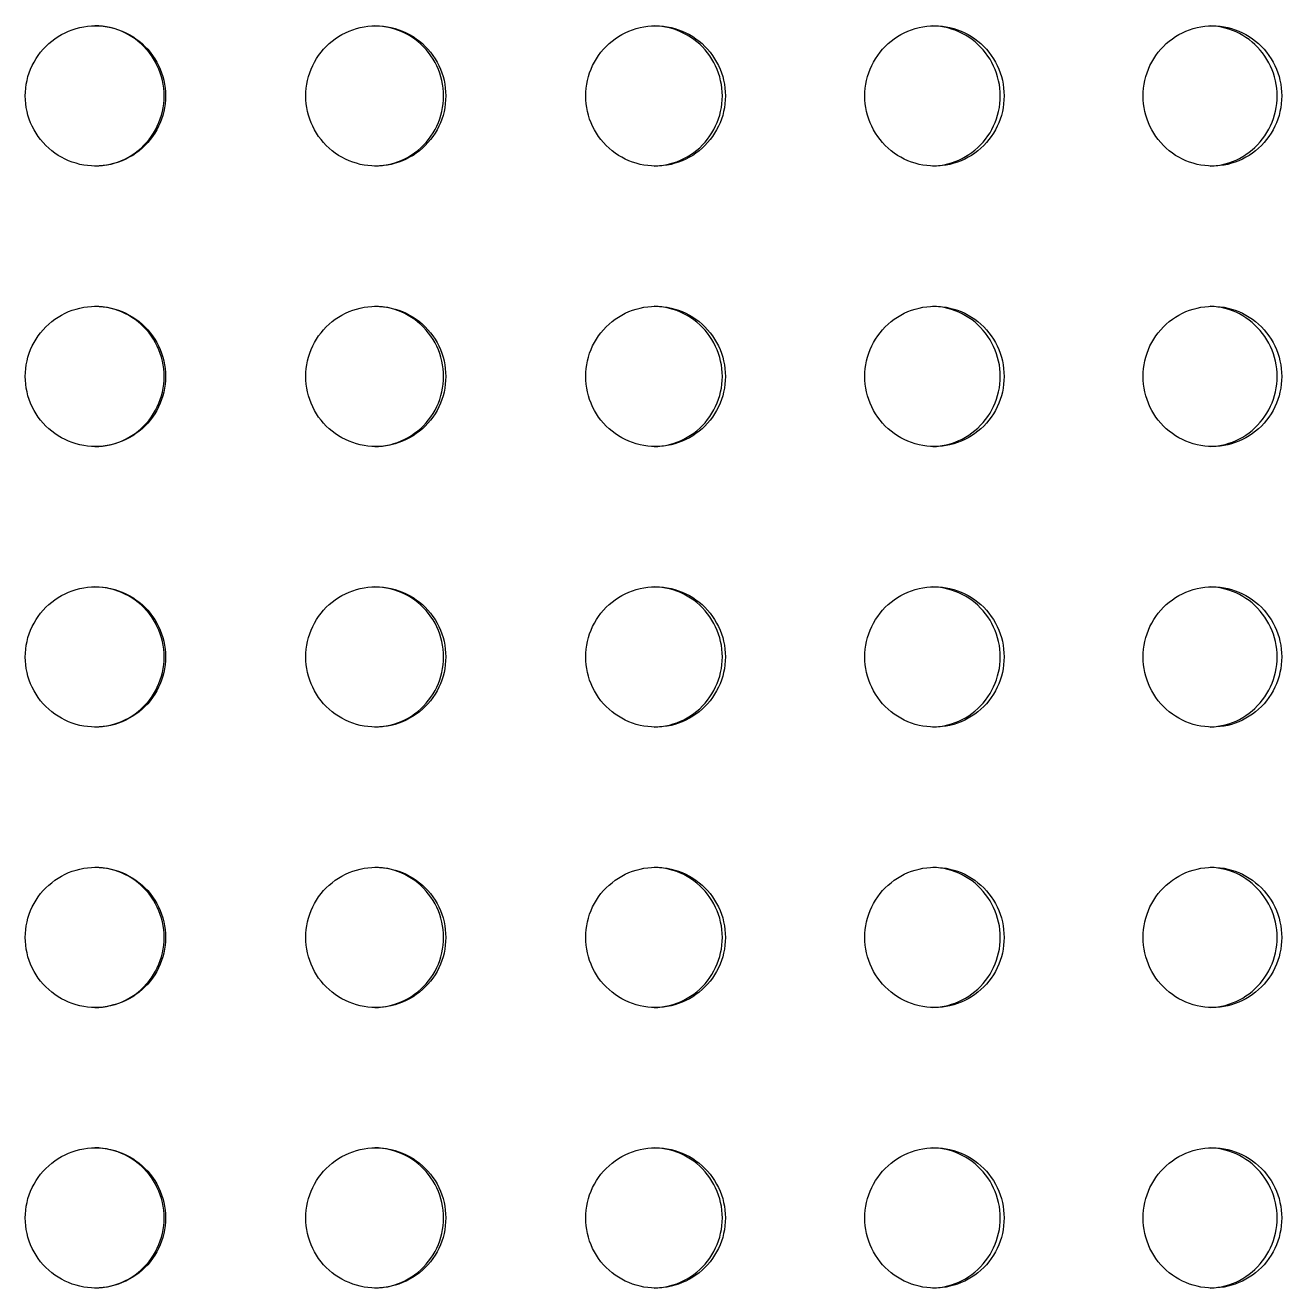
# Model space of a CAD drawing. Extents: x 0 to 246, y 3 to 226.
# Drawn here: x 103.57 to 119.67, y 76.25 to 92.44 of the extents above; entities that cross this region are included whole.
import ezdxf

# ---------------------------------------------------------------- set-up
doc = ezdxf.new("R2010")
doc.units = 0
doc.layers.add('LIVELLO_1', color=160, linetype='Continuous')

# ---------------------------------------------------------------- blocks, each defined once
blk = doc.blocks.new('AI9-BLK1')
at = {"layer": 'LIVELLO_1', "color": 7}
for points, knots in [([(-19.283, -19.217), (-19.283, -19.351), (-19.252, -19.486), (-19.194, -19.607), (-19.135, -19.728), (-19.049, -19.836), (-18.943, -19.921), (-18.838, -20.004), (-18.715, -20.063), (-18.583, -20.094), (-18.453, -20.123), (-18.315, -20.123), (-18.184, -20.094), (-18.053, -20.063), (-17.928, -20.004), (-17.824, -19.921), (-17.718, -19.836), (-17.632, -19.728), (-17.574, -19.607), (-17.515, -19.487), (-17.485, -19.353), (-17.485, -19.217), (-17.485, -19.083), (-17.515, -18.949), (-17.574, -18.828), (-17.632, -18.708), (-17.718, -18.599), (-17.824, -18.515), (-17.928, -18.432), (-18.053, -18.371), (-18.184, -18.342), (-18.315, -18.312), (-18.453, -18.312), (-18.583, -18.342), (-18.715, -18.373), (-18.838, -18.432), (-18.943, -18.515), (-19.049, -18.599), (-19.135, -18.706), (-19.194, -18.828), (-19.252, -18.949), (-19.283, -19.085), (-19.283, -19.217)], [0, 0, 0, 0, 1, 1, 1, 2, 2, 2, 3, 3, 3, 4, 4, 4, 5, 5, 5, 6, 6, 6, 7, 7, 7, 8, 8, 8, 9, 9, 9, 10, 10, 10, 11, 11, 11, 12, 12, 12, 13, 13, 13, 14, 14, 14, 14]), ([(-18.391, -20.116), (-18.26, -20.115), (-18.126, -20.084), (-18.005, -20.026), (-17.885, -19.967), (-17.778, -19.88), (-17.696, -19.775), (-17.613, -19.67), (-17.555, -19.547), (-17.525, -19.417), (-17.496, -19.287), (-17.496, -19.149), (-17.525, -19.019), (-17.554, -18.89), (-17.613, -18.766), (-17.696, -18.661), (-17.778, -18.556), (-17.885, -18.47), (-18.005, -18.41), (-18.124, -18.351), (-18.26, -18.32), (-18.391, -18.32)], [0, 0, 0, 0, 1, 1, 1, 2, 2, 2, 3, 3, 3, 4, 4, 4, 5, 5, 5, 6, 6, 6, 7, 7, 7, 7]), ([(-15.688, -19.217), (-15.688, -19.351), (-15.657, -19.486), (-15.599, -19.607), (-15.541, -19.728), (-15.456, -19.836), (-15.35, -19.921), (-15.245, -20.004), (-15.121, -20.063), (-14.99, -20.094), (-14.861, -20.123), (-14.722, -20.123), (-14.592, -20.094), (-14.461, -20.063), (-14.336, -20.004), (-14.232, -19.921), (-14.127, -19.836), (-14.041, -19.728), (-13.982, -19.607), (-13.924, -19.487), (-13.894, -19.353), (-13.894, -19.217), (-13.894, -19.083), (-13.924, -18.949), (-13.982, -18.828), (-14.041, -18.708), (-14.127, -18.599), (-14.232, -18.515), (-14.336, -18.432), (-14.461, -18.371), (-14.592, -18.342), (-14.722, -18.312), (-14.861, -18.312), (-14.99, -18.342), (-15.121, -18.373), (-15.245, -18.432), (-15.35, -18.515), (-15.456, -18.599), (-15.541, -18.706), (-15.599, -18.828), (-15.657, -18.949), (-15.688, -19.085), (-15.688, -19.217)], [0, 0, 0, 0, 1, 1, 1, 2, 2, 2, 3, 3, 3, 4, 4, 4, 5, 5, 5, 6, 6, 6, 7, 7, 7, 8, 8, 8, 9, 9, 9, 10, 10, 10, 11, 11, 11, 12, 12, 12, 13, 13, 13, 14, 14, 14, 14]), ([(-14.804, -20.116), (-14.673, -20.115), (-14.539, -20.082), (-14.42, -20.024), (-14.301, -19.964), (-14.196, -19.878), (-14.113, -19.774), (-14.032, -19.668), (-13.973, -19.545), (-13.944, -19.416), (-13.915, -19.287), (-13.915, -19.149), (-13.944, -19.02), (-13.973, -18.891), (-14.032, -18.768), (-14.113, -18.662), (-14.196, -18.559), (-14.301, -18.471), (-14.419, -18.412), (-14.539, -18.353), (-14.671, -18.322), (-14.804, -18.32)], [0, 0, 0, 0, 1, 1, 1, 2, 2, 2, 3, 3, 3, 4, 4, 4, 5, 5, 5, 6, 6, 6, 7, 7, 7, 7]), ([(-12.1, -19.217), (-12.1, -19.351), (-12.07, -19.486), (-12.012, -19.607), (-11.954, -19.728), (-11.867, -19.836), (-11.763, -19.921), (-11.658, -20.004), (-11.536, -20.063), (-11.404, -20.094), (-11.274, -20.123), (-11.137, -20.123), (-11.006, -20.094), (-10.875, -20.063), (-10.752, -20.004), (-10.648, -19.921), (-10.543, -19.836), (-10.457, -19.728), (-10.4, -19.607), (-10.34, -19.487), (-10.31, -19.353), (-10.31, -19.217), (-10.31, -19.083), (-10.34, -18.949), (-10.4, -18.828), (-10.457, -18.708), (-10.543, -18.599), (-10.648, -18.515), (-10.752, -18.432), (-10.875, -18.371), (-11.006, -18.342), (-11.137, -18.312), (-11.274, -18.312), (-11.404, -18.342), (-11.536, -18.373), (-11.658, -18.432), (-11.763, -18.515), (-11.867, -18.599), (-11.954, -18.708), (-12.012, -18.828), (-12.07, -18.949), (-12.1, -19.085), (-12.1, -19.217)], [0, 0, 0, 0, 1, 1, 1, 2, 2, 2, 3, 3, 3, 4, 4, 4, 5, 5, 5, 6, 6, 6, 7, 7, 7, 8, 8, 8, 9, 9, 9, 10, 10, 10, 11, 11, 11, 12, 12, 12, 13, 13, 13, 14, 14, 14, 14]), ([(-11.224, -20.116), (-11.093, -20.113), (-10.961, -20.08), (-10.842, -20.02), (-10.725, -19.961), (-10.62, -19.876), (-10.539, -19.771), (-10.457, -19.666), (-10.4, -19.544), (-10.371, -19.416), (-10.342, -19.287), (-10.342, -19.149), (-10.371, -19.022), (-10.4, -18.892), (-10.457, -18.768), (-10.539, -18.665), (-10.62, -18.56), (-10.723, -18.475), (-10.842, -18.416), (-10.961, -18.355), (-11.091, -18.323), (-11.223, -18.32)], [0, 0, 0, 0, 1, 1, 1, 2, 2, 2, 3, 3, 3, 4, 4, 4, 5, 5, 5, 6, 6, 6, 7, 7, 7, 7]), ([(-8.524, -19.217), (-8.524, -19.351), (-8.492, -19.486), (-8.434, -19.607), (-8.376, -19.728), (-8.291, -19.836), (-8.186, -19.921), (-8.083, -20.004), (-7.958, -20.063), (-7.829, -20.094), (-7.699, -20.123), (-7.561, -20.123), (-7.432, -20.094), (-7.302, -20.063), (-7.178, -20.004), (-7.074, -19.921), (-6.97, -19.836), (-6.885, -19.728), (-6.827, -19.607), (-6.769, -19.487), (-6.739, -19.353), (-6.739, -19.217), (-6.739, -19.083), (-6.769, -18.949), (-6.827, -18.828), (-6.885, -18.708), (-6.97, -18.599), (-7.074, -18.515), (-7.178, -18.432), (-7.302, -18.371), (-7.432, -18.342), (-7.561, -18.312), (-7.699, -18.312), (-7.829, -18.342), (-7.958, -18.373), (-8.083, -18.432), (-8.186, -18.515), (-8.291, -18.599), (-8.376, -18.708), (-8.434, -18.828), (-8.492, -18.949), (-8.524, -19.085), (-8.524, -19.217)], [0, 0, 0, 0, 1, 1, 1, 2, 2, 2, 3, 3, 3, 4, 4, 4, 5, 5, 5, 6, 6, 6, 7, 7, 7, 8, 8, 8, 9, 9, 9, 10, 10, 10, 11, 11, 11, 12, 12, 12, 13, 13, 13, 14, 14, 14, 14]), ([(-7.654, -20.116), (-7.524, -20.112), (-7.394, -20.078), (-7.276, -20.019), (-7.159, -19.96), (-7.056, -19.874), (-6.975, -19.77), (-6.894, -19.665), (-6.838, -19.544), (-6.809, -19.415), (-6.78, -19.285), (-6.78, -19.149), (-6.809, -19.022), (-6.838, -18.894), (-6.894, -18.771), (-6.975, -18.666), (-7.056, -18.562), (-7.157, -18.476), (-7.276, -18.417), (-7.392, -18.356), (-7.523, -18.323), (-7.653, -18.32)], [0, 0, 0, 0, 1, 1, 1, 2, 2, 2, 3, 3, 3, 4, 4, 4, 5, 5, 5, 6, 6, 6, 7, 7, 7, 7]), ([(-4.958, -19.217), (-4.958, -19.351), (-4.927, -19.486), (-4.869, -19.607), (-4.812, -19.728), (-4.728, -19.836), (-4.622, -19.921), (-4.519, -20.004), (-4.396, -20.063), (-4.266, -20.094), (-4.137, -20.123), (-4.001, -20.123), (-3.871, -20.094), (-3.742, -20.063), (-3.619, -20.004), (-3.515, -19.921), (-3.411, -19.836), (-3.327, -19.728), (-3.269, -19.607), (-3.211, -19.486), (-3.181, -19.353), (-3.181, -19.217), (-3.181, -19.083), (-3.211, -18.949), (-3.269, -18.828), (-3.327, -18.708), (-3.411, -18.599), (-3.515, -18.515), (-3.619, -18.432), (-3.742, -18.371), (-3.871, -18.342), (-4.001, -18.312), (-4.137, -18.312), (-4.266, -18.342), (-4.396, -18.373), (-4.519, -18.432), (-4.622, -18.515), (-4.728, -18.599), (-4.812, -18.708), (-4.869, -18.828), (-4.927, -18.949), (-4.958, -19.085), (-4.958, -19.217)], [0, 0, 0, 0, 1, 1, 1, 2, 2, 2, 3, 3, 3, 4, 4, 4, 5, 5, 5, 6, 6, 6, 7, 7, 7, 8, 8, 8, 9, 9, 9, 10, 10, 10, 11, 11, 11, 12, 12, 12, 13, 13, 13, 14, 14, 14, 14]), ([(-4.097, -20.116), (-3.968, -20.112), (-3.838, -20.077), (-3.723, -20.018), (-3.607, -19.957), (-3.505, -19.872), (-3.426, -19.768), (-3.346, -19.664), (-3.29, -19.542), (-3.261, -19.413), (-3.233, -19.285), (-3.233, -19.151), (-3.261, -19.023), (-3.29, -18.894), (-3.346, -18.772), (-3.426, -18.667), (-3.505, -18.564), (-3.607, -18.479), (-3.723, -18.418), (-3.838, -18.359), (-3.968, -18.324), (-4.096, -18.32)], [0, 0, 0, 0, 1, 1, 1, 2, 2, 2, 3, 3, 3, 4, 4, 4, 5, 5, 5, 6, 6, 6, 7, 7, 7, 7]), ([(-19.283, -22.811), (-19.283, -22.944), (-19.252, -23.08), (-19.194, -23.201), (-19.135, -23.322), (-19.049, -23.43), (-18.943, -23.514), (-18.838, -23.598), (-18.715, -23.658), (-18.583, -23.687), (-18.453, -23.717), (-18.315, -23.717), (-18.184, -23.687), (-18.053, -23.658), (-17.928, -23.598), (-17.824, -23.514), (-17.718, -23.43), (-17.632, -23.322), (-17.574, -23.201), (-17.515, -23.08), (-17.485, -22.946), (-17.485, -22.811), (-17.485, -22.678), (-17.515, -22.542), (-17.574, -22.421), (-17.632, -22.301), (-17.718, -22.192), (-17.824, -22.109), (-17.928, -22.025), (-18.053, -21.964), (-18.184, -21.936), (-18.315, -21.905), (-18.453, -21.905), (-18.583, -21.936), (-18.715, -21.965), (-18.838, -22.025), (-18.943, -22.109), (-19.049, -22.192), (-19.135, -22.301), (-19.194, -22.421), (-19.252, -22.542), (-19.283, -22.678), (-19.283, -22.811)], [0, 0, 0, 0, 1, 1, 1, 2, 2, 2, 3, 3, 3, 4, 4, 4, 5, 5, 5, 6, 6, 6, 7, 7, 7, 8, 8, 8, 9, 9, 9, 10, 10, 10, 11, 11, 11, 12, 12, 12, 13, 13, 13, 14, 14, 14, 14]), ([(-18.391, -23.71), (-18.26, -23.709), (-18.126, -23.677), (-18.005, -23.619), (-17.885, -23.559), (-17.778, -23.474), (-17.696, -23.37), (-17.613, -23.265), (-17.555, -23.141), (-17.525, -23.011), (-17.496, -22.879), (-17.496, -22.744), (-17.525, -22.614), (-17.554, -22.483), (-17.613, -22.358), (-17.696, -22.253), (-17.778, -22.15), (-17.885, -22.064), (-18.005, -22.005), (-18.124, -21.947), (-18.26, -21.914), (-18.391, -21.913)], [0, 0, 0, 0, 1, 1, 1, 2, 2, 2, 3, 3, 3, 4, 4, 4, 5, 5, 5, 6, 6, 6, 7, 7, 7, 7]), ([(-15.688, -22.811), (-15.688, -22.944), (-15.657, -23.08), (-15.599, -23.201), (-15.541, -23.322), (-15.456, -23.43), (-15.35, -23.514), (-15.245, -23.598), (-15.121, -23.658), (-14.99, -23.687), (-14.861, -23.717), (-14.722, -23.717), (-14.592, -23.687), (-14.461, -23.658), (-14.336, -23.598), (-14.232, -23.514), (-14.127, -23.43), (-14.041, -23.322), (-13.982, -23.201), (-13.924, -23.08), (-13.894, -22.946), (-13.894, -22.811), (-13.894, -22.678), (-13.924, -22.542), (-13.982, -22.421), (-14.041, -22.301), (-14.127, -22.192), (-14.232, -22.109), (-14.336, -22.025), (-14.461, -21.964), (-14.592, -21.936), (-14.722, -21.905), (-14.861, -21.905), (-14.99, -21.936), (-15.121, -21.965), (-15.245, -22.025), (-15.35, -22.109), (-15.456, -22.192), (-15.541, -22.301), (-15.599, -22.421), (-15.657, -22.542), (-15.688, -22.678), (-15.688, -22.811)], [0, 0, 0, 0, 1, 1, 1, 2, 2, 2, 3, 3, 3, 4, 4, 4, 5, 5, 5, 6, 6, 6, 7, 7, 7, 8, 8, 8, 9, 9, 9, 10, 10, 10, 11, 11, 11, 12, 12, 12, 13, 13, 13, 14, 14, 14, 14]), ([(-14.804, -23.71), (-14.673, -23.709), (-14.539, -23.677), (-14.42, -23.617), (-14.301, -23.558), (-14.196, -23.472), (-14.113, -23.367), (-14.032, -23.263), (-13.973, -23.139), (-13.944, -23.009), (-13.915, -22.879), (-13.915, -22.744), (-13.944, -22.614), (-13.973, -22.484), (-14.032, -22.36), (-14.113, -22.256), (-14.196, -22.152), (-14.301, -22.065), (-14.419, -22.006), (-14.539, -21.948), (-14.671, -21.914), (-14.804, -21.913)], [0, 0, 0, 0, 1, 1, 1, 2, 2, 2, 3, 3, 3, 4, 4, 4, 5, 5, 5, 6, 6, 6, 7, 7, 7, 7]), ([(-12.1, -22.811), (-12.1, -22.944), (-12.07, -23.08), (-12.012, -23.201), (-11.954, -23.322), (-11.867, -23.43), (-11.763, -23.514), (-11.658, -23.598), (-11.536, -23.658), (-11.404, -23.687), (-11.274, -23.717), (-11.137, -23.717), (-11.006, -23.687), (-10.875, -23.658), (-10.752, -23.598), (-10.648, -23.514), (-10.543, -23.43), (-10.457, -23.322), (-10.4, -23.201), (-10.34, -23.08), (-10.31, -22.946), (-10.31, -22.811), (-10.31, -22.678), (-10.34, -22.542), (-10.4, -22.421), (-10.457, -22.301), (-10.543, -22.192), (-10.648, -22.109), (-10.752, -22.025), (-10.875, -21.964), (-11.006, -21.936), (-11.137, -21.905), (-11.274, -21.905), (-11.404, -21.936), (-11.536, -21.965), (-11.658, -22.025), (-11.763, -22.109), (-11.867, -22.192), (-11.954, -22.301), (-12.012, -22.421), (-12.07, -22.543), (-12.1, -22.678), (-12.1, -22.811)], [0, 0, 0, 0, 1, 1, 1, 2, 2, 2, 3, 3, 3, 4, 4, 4, 5, 5, 5, 6, 6, 6, 7, 7, 7, 8, 8, 8, 9, 9, 9, 10, 10, 10, 11, 11, 11, 12, 12, 12, 13, 13, 13, 14, 14, 14, 14]), ([(-11.224, -23.71), (-11.093, -23.707), (-10.961, -23.674), (-10.842, -23.615), (-10.725, -23.555), (-10.62, -23.471), (-10.539, -23.365), (-10.457, -23.26), (-10.4, -23.138), (-10.371, -23.009), (-10.342, -22.879), (-10.342, -22.744), (-10.371, -22.616), (-10.4, -22.485), (-10.457, -22.361), (-10.539, -22.258), (-10.62, -22.154), (-10.723, -22.068), (-10.842, -22.008), (-10.961, -21.948), (-11.091, -21.916), (-11.223, -21.913)], [0, 0, 0, 0, 1, 1, 1, 2, 2, 2, 3, 3, 3, 4, 4, 4, 5, 5, 5, 6, 6, 6, 7, 7, 7, 7]), ([(-8.524, -22.811), (-8.524, -22.944), (-8.492, -23.08), (-8.434, -23.201), (-8.376, -23.322), (-8.291, -23.43), (-8.186, -23.514), (-8.083, -23.597), (-7.958, -23.658), (-7.829, -23.687), (-7.699, -23.717), (-7.561, -23.717), (-7.432, -23.687), (-7.302, -23.658), (-7.178, -23.597), (-7.074, -23.514), (-6.97, -23.43), (-6.885, -23.322), (-6.827, -23.201), (-6.769, -23.08), (-6.739, -22.946), (-6.739, -22.811), (-6.739, -22.678), (-6.769, -22.542), (-6.827, -22.421), (-6.885, -22.301), (-6.97, -22.192), (-7.074, -22.109), (-7.178, -22.025), (-7.302, -21.964), (-7.432, -21.936), (-7.561, -21.905), (-7.699, -21.905), (-7.829, -21.936), (-7.958, -21.965), (-8.083, -22.025), (-8.186, -22.109), (-8.291, -22.192), (-8.376, -22.301), (-8.434, -22.421), (-8.492, -22.543), (-8.524, -22.678), (-8.524, -22.811)], [0, 0, 0, 0, 1, 1, 1, 2, 2, 2, 3, 3, 3, 4, 4, 4, 5, 5, 5, 6, 6, 6, 7, 7, 7, 8, 8, 8, 9, 9, 9, 10, 10, 10, 11, 11, 11, 12, 12, 12, 13, 13, 13, 14, 14, 14, 14]), ([(-7.654, -23.71), (-7.524, -23.706), (-7.394, -23.672), (-7.276, -23.613), (-7.159, -23.554), (-7.056, -23.466), (-6.975, -23.364), (-6.894, -23.259), (-6.838, -23.137), (-6.809, -23.008), (-6.78, -22.878), (-6.78, -22.744), (-6.809, -22.616), (-6.838, -22.486), (-6.894, -22.364), (-6.975, -22.259), (-7.056, -22.155), (-7.157, -22.069), (-7.276, -22.01), (-7.392, -21.951), (-7.523, -21.916), (-7.653, -21.913)], [0, 0, 0, 0, 1, 1, 1, 2, 2, 2, 3, 3, 3, 4, 4, 4, 5, 5, 5, 6, 6, 6, 7, 7, 7, 7]), ([(-4.958, -22.811), (-4.958, -22.944), (-4.927, -23.08), (-4.869, -23.201), (-4.812, -23.322), (-4.728, -23.43), (-4.622, -23.514), (-4.519, -23.597), (-4.396, -23.658), (-4.266, -23.687), (-4.137, -23.717), (-4.001, -23.717), (-3.871, -23.687), (-3.742, -23.658), (-3.619, -23.597), (-3.515, -23.514), (-3.411, -23.43), (-3.327, -23.322), (-3.269, -23.201), (-3.211, -23.08), (-3.181, -22.946), (-3.181, -22.811), (-3.181, -22.678), (-3.211, -22.542), (-3.269, -22.421), (-3.327, -22.301), (-3.411, -22.192), (-3.515, -22.109), (-3.619, -22.025), (-3.742, -21.965), (-3.871, -21.936), (-4.001, -21.905), (-4.137, -21.905), (-4.266, -21.936), (-4.396, -21.965), (-4.519, -22.025), (-4.622, -22.109), (-4.728, -22.192), (-4.812, -22.301), (-4.869, -22.421), (-4.927, -22.543), (-4.958, -22.678), (-4.958, -22.811)], [0, 0, 0, 0, 1, 1, 1, 2, 2, 2, 3, 3, 3, 4, 4, 4, 5, 5, 5, 6, 6, 6, 7, 7, 7, 8, 8, 8, 9, 9, 9, 10, 10, 10, 11, 11, 11, 12, 12, 12, 13, 13, 13, 14, 14, 14, 14]), ([(-4.097, -23.709), (-3.968, -23.706), (-3.838, -23.671), (-3.723, -23.612), (-3.607, -23.551), (-3.505, -23.465), (-3.426, -23.361), (-3.346, -23.258), (-3.29, -23.135), (-3.261, -23.008), (-3.233, -22.878), (-3.233, -22.745), (-3.261, -22.616), (-3.29, -22.488), (-3.346, -22.365), (-3.426, -22.26), (-3.505, -22.158), (-3.607, -22.072), (-3.723, -22.011), (-3.838, -21.952), (-3.968, -21.917), (-4.096, -21.913)], [0, 0, 0, 0, 1, 1, 1, 2, 2, 2, 3, 3, 3, 4, 4, 4, 5, 5, 5, 6, 6, 6, 7, 7, 7, 7]), ([(-19.283, -26.406), (-19.283, -26.538), (-19.252, -26.673), (-19.194, -26.794), (-19.135, -26.917), (-19.049, -27.023), (-18.943, -27.108), (-18.838, -27.191), (-18.715, -27.251), (-18.583, -27.282), (-18.453, -27.31), (-18.315, -27.31), (-18.184, -27.282), (-18.053, -27.251), (-17.928, -27.191), (-17.824, -27.108), (-17.718, -27.023), (-17.632, -26.917), (-17.574, -26.794), (-17.515, -26.673), (-17.485, -26.54), (-17.485, -26.405), (-17.485, -26.27), (-17.515, -26.136), (-17.574, -26.015), (-17.632, -25.894), (-17.718, -25.786), (-17.824, -25.702), (-17.928, -25.619), (-18.053, -25.56), (-18.184, -25.529), (-18.315, -25.499), (-18.453, -25.499), (-18.583, -25.529), (-18.715, -25.56), (-18.838, -25.619), (-18.943, -25.702), (-19.049, -25.786), (-19.135, -25.894), (-19.194, -26.015), (-19.252, -26.137), (-19.283, -26.27), (-19.283, -26.406)], [0, 0, 0, 0, 1, 1, 1, 2, 2, 2, 3, 3, 3, 4, 4, 4, 5, 5, 5, 6, 6, 6, 7, 7, 7, 8, 8, 8, 9, 9, 9, 10, 10, 10, 11, 11, 11, 12, 12, 12, 13, 13, 13, 14, 14, 14, 14]), ([(-18.391, -27.303), (-18.26, -27.302), (-18.126, -27.271), (-18.005, -27.211), (-17.885, -27.153), (-17.778, -27.067), (-17.696, -26.963), (-17.613, -26.859), (-17.555, -26.733), (-17.525, -26.604), (-17.496, -26.474), (-17.496, -26.337), (-17.525, -26.207), (-17.554, -26.076), (-17.613, -25.953), (-17.696, -25.848), (-17.778, -25.743), (-17.885, -25.658), (-18.005, -25.599), (-18.124, -25.541), (-18.26, -25.509), (-18.391, -25.507)], [0, 0, 0, 0, 1, 1, 1, 2, 2, 2, 3, 3, 3, 4, 4, 4, 5, 5, 5, 6, 6, 6, 7, 7, 7, 7]), ([(-15.688, -26.406), (-15.688, -26.538), (-15.657, -26.673), (-15.599, -26.794), (-15.541, -26.917), (-15.456, -27.023), (-15.35, -27.108), (-15.245, -27.191), (-15.121, -27.251), (-14.99, -27.282), (-14.861, -27.31), (-14.722, -27.31), (-14.592, -27.282), (-14.461, -27.251), (-14.336, -27.191), (-14.232, -27.108), (-14.127, -27.023), (-14.041, -26.917), (-13.982, -26.794), (-13.924, -26.673), (-13.894, -26.54), (-13.894, -26.405), (-13.894, -26.27), (-13.924, -26.136), (-13.982, -26.015), (-14.041, -25.894), (-14.127, -25.786), (-14.232, -25.702), (-14.336, -25.619), (-14.461, -25.56), (-14.592, -25.529), (-14.722, -25.499), (-14.861, -25.499), (-14.99, -25.529), (-15.121, -25.56), (-15.245, -25.619), (-15.35, -25.702), (-15.456, -25.786), (-15.541, -25.894), (-15.599, -26.015), (-15.657, -26.137), (-15.688, -26.27), (-15.688, -26.406)], [0, 0, 0, 0, 1, 1, 1, 2, 2, 2, 3, 3, 3, 4, 4, 4, 5, 5, 5, 6, 6, 6, 7, 7, 7, 8, 8, 8, 9, 9, 9, 10, 10, 10, 11, 11, 11, 12, 12, 12, 13, 13, 13, 14, 14, 14, 14]), ([(-14.804, -27.303), (-14.673, -27.3), (-14.539, -27.271), (-14.42, -27.211), (-14.301, -27.152), (-14.196, -27.066), (-14.113, -26.96), (-14.032, -26.856), (-13.973, -26.732), (-13.944, -26.603), (-13.915, -26.474), (-13.915, -26.337), (-13.944, -26.207), (-13.973, -26.078), (-14.032, -25.954), (-14.113, -25.849), (-14.196, -25.745), (-14.301, -25.659), (-14.419, -25.6), (-14.539, -25.542), (-14.671, -25.509), (-14.804, -25.507)], [0, 0, 0, 0, 1, 1, 1, 2, 2, 2, 3, 3, 3, 4, 4, 4, 5, 5, 5, 6, 6, 6, 7, 7, 7, 7]), ([(-12.1, -26.406), (-12.1, -26.538), (-12.07, -26.673), (-12.012, -26.794), (-11.954, -26.917), (-11.867, -27.023), (-11.763, -27.108), (-11.658, -27.191), (-11.536, -27.251), (-11.404, -27.282), (-11.274, -27.31), (-11.137, -27.31), (-11.006, -27.282), (-10.875, -27.251), (-10.752, -27.191), (-10.648, -27.108), (-10.543, -27.023), (-10.457, -26.917), (-10.4, -26.794), (-10.34, -26.673), (-10.31, -26.54), (-10.31, -26.405), (-10.31, -26.27), (-10.34, -26.136), (-10.4, -26.015), (-10.457, -25.894), (-10.543, -25.786), (-10.648, -25.702), (-10.752, -25.619), (-10.875, -25.56), (-11.006, -25.529), (-11.137, -25.499), (-11.274, -25.499), (-11.404, -25.529), (-11.536, -25.56), (-11.658, -25.619), (-11.763, -25.702), (-11.867, -25.786), (-11.954, -25.894), (-12.012, -26.015), (-12.07, -26.137), (-12.1, -26.27), (-12.1, -26.406)], [0, 0, 0, 0, 1, 1, 1, 2, 2, 2, 3, 3, 3, 4, 4, 4, 5, 5, 5, 6, 6, 6, 7, 7, 7, 8, 8, 8, 9, 9, 9, 10, 10, 10, 11, 11, 11, 12, 12, 12, 13, 13, 13, 14, 14, 14, 14]), ([(-11.224, -27.303), (-11.093, -27.3), (-10.961, -27.268), (-10.842, -27.209), (-10.725, -27.15), (-10.62, -27.063), (-10.539, -26.958), (-10.457, -26.853), (-10.4, -26.731), (-10.371, -26.603), (-10.342, -26.474), (-10.342, -26.337), (-10.371, -26.207), (-10.4, -26.079), (-10.457, -25.956), (-10.539, -25.852), (-10.62, -25.747), (-10.723, -25.661), (-10.842, -25.601), (-10.961, -25.543), (-11.091, -25.51), (-11.223, -25.507)], [0, 0, 0, 0, 1, 1, 1, 2, 2, 2, 3, 3, 3, 4, 4, 4, 5, 5, 5, 6, 6, 6, 7, 7, 7, 7]), ([(-8.524, -26.406), (-8.524, -26.538), (-8.492, -26.673), (-8.434, -26.794), (-8.376, -26.917), (-8.291, -27.023), (-8.186, -27.108), (-8.083, -27.191), (-7.958, -27.251), (-7.829, -27.282), (-7.699, -27.31), (-7.561, -27.31), (-7.432, -27.282), (-7.302, -27.251), (-7.178, -27.191), (-7.074, -27.108), (-6.97, -27.023), (-6.885, -26.917), (-6.827, -26.794), (-6.769, -26.673), (-6.739, -26.54), (-6.739, -26.405), (-6.739, -26.27), (-6.769, -26.136), (-6.827, -26.015), (-6.885, -25.894), (-6.97, -25.786), (-7.074, -25.702), (-7.178, -25.619), (-7.302, -25.56), (-7.432, -25.529), (-7.561, -25.499), (-7.699, -25.499), (-7.829, -25.529), (-7.958, -25.56), (-8.083, -25.619), (-8.186, -25.702), (-8.291, -25.786), (-8.376, -25.894), (-8.434, -26.015), (-8.492, -26.137), (-8.524, -26.27), (-8.524, -26.406)], [0, 0, 0, 0, 1, 1, 1, 2, 2, 2, 3, 3, 3, 4, 4, 4, 5, 5, 5, 6, 6, 6, 7, 7, 7, 8, 8, 8, 9, 9, 9, 10, 10, 10, 11, 11, 11, 12, 12, 12, 13, 13, 13, 14, 14, 14, 14]), ([(-7.654, -27.303), (-7.524, -27.299), (-7.394, -27.267), (-7.276, -27.207), (-7.159, -27.148), (-7.056, -27.061), (-6.975, -26.957), (-6.894, -26.852), (-6.838, -26.73), (-6.809, -26.601), (-6.78, -26.474), (-6.78, -26.337), (-6.809, -26.208), (-6.838, -26.081), (-6.894, -25.958), (-6.975, -25.853), (-7.056, -25.748), (-7.157, -25.663), (-7.276, -25.604), (-7.392, -25.545), (-7.523, -25.511), (-7.653, -25.507)], [0, 0, 0, 0, 1, 1, 1, 2, 2, 2, 3, 3, 3, 4, 4, 4, 5, 5, 5, 6, 6, 6, 7, 7, 7, 7]), ([(-4.958, -26.406), (-4.958, -26.538), (-4.927, -26.673), (-4.869, -26.794), (-4.812, -26.917), (-4.728, -27.023), (-4.622, -27.108), (-4.519, -27.191), (-4.396, -27.251), (-4.266, -27.282), (-4.137, -27.31), (-4.001, -27.31), (-3.871, -27.282), (-3.742, -27.251), (-3.619, -27.191), (-3.515, -27.108), (-3.411, -27.023), (-3.327, -26.917), (-3.269, -26.794), (-3.211, -26.673), (-3.181, -26.54), (-3.181, -26.405), (-3.181, -26.27), (-3.211, -26.136), (-3.269, -26.015), (-3.327, -25.895), (-3.411, -25.786), (-3.515, -25.702), (-3.619, -25.619), (-3.742, -25.56), (-3.871, -25.529), (-4.001, -25.499), (-4.137, -25.499), (-4.266, -25.529), (-4.396, -25.56), (-4.519, -25.619), (-4.622, -25.702), (-4.728, -25.786), (-4.812, -25.894), (-4.869, -26.015), (-4.927, -26.137), (-4.958, -26.272), (-4.958, -26.406)], [0, 0, 0, 0, 1, 1, 1, 2, 2, 2, 3, 3, 3, 4, 4, 4, 5, 5, 5, 6, 6, 6, 7, 7, 7, 8, 8, 8, 9, 9, 9, 10, 10, 10, 11, 11, 11, 12, 12, 12, 13, 13, 13, 14, 14, 14, 14]), ([(-4.097, -27.303), (-3.968, -27.297), (-3.838, -27.265), (-3.723, -27.206), (-3.607, -27.144), (-3.505, -27.059), (-3.426, -26.954), (-3.346, -26.851), (-3.29, -26.728), (-3.261, -26.601), (-3.233, -26.472), (-3.233, -26.338), (-3.261, -26.208), (-3.29, -26.082), (-3.346, -25.96), (-3.426, -25.856), (-3.505, -25.751), (-3.607, -25.665), (-3.723, -25.605), (-3.838, -25.545), (-3.968, -25.511), (-4.096, -25.507)], [0, 0, 0, 0, 1, 1, 1, 2, 2, 2, 3, 3, 3, 4, 4, 4, 5, 5, 5, 6, 6, 6, 7, 7, 7, 7]), ([(-19.283, -29.998), (-19.283, -30.132), (-19.252, -30.267), (-19.194, -30.388), (-19.135, -30.51), (-19.049, -30.617), (-18.943, -30.7), (-18.838, -30.786), (-18.715, -30.845), (-18.583, -30.874), (-18.453, -30.905), (-18.315, -30.904), (-18.184, -30.874), (-18.053, -30.845), (-17.928, -30.786), (-17.824, -30.7), (-17.718, -30.617), (-17.632, -30.51), (-17.574, -30.388), (-17.515, -30.267), (-17.485, -30.134), (-17.485, -29.998), (-17.485, -29.865), (-17.515, -29.729), (-17.574, -29.608), (-17.632, -29.486), (-17.718, -29.379), (-17.824, -29.297), (-17.928, -29.212), (-18.053, -29.153), (-18.184, -29.123), (-18.315, -29.092), (-18.453, -29.092), (-18.583, -29.123), (-18.715, -29.153), (-18.838, -29.212), (-18.943, -29.297), (-19.049, -29.379), (-19.135, -29.486), (-19.194, -29.608), (-19.252, -29.731), (-19.283, -29.866), (-19.283, -29.998)], [0, 0, 0, 0, 1, 1, 1, 2, 2, 2, 3, 3, 3, 4, 4, 4, 5, 5, 5, 6, 6, 6, 7, 7, 7, 8, 8, 8, 9, 9, 9, 10, 10, 10, 11, 11, 11, 12, 12, 12, 13, 13, 13, 14, 14, 14, 14]), ([(-18.391, -30.897), (-18.26, -30.896), (-18.126, -30.863), (-18.005, -30.806), (-17.885, -30.746), (-17.778, -30.662), (-17.696, -30.556), (-17.613, -30.452), (-17.555, -30.328), (-17.525, -30.197), (-17.496, -30.067), (-17.496, -29.93), (-17.525, -29.8), (-17.554, -29.669), (-17.613, -29.546), (-17.696, -29.441), (-17.778, -29.338), (-17.885, -29.251), (-18.005, -29.191), (-18.124, -29.134), (-18.26, -29.103), (-18.391, -29.101)], [0, 0, 0, 0, 1, 1, 1, 2, 2, 2, 3, 3, 3, 4, 4, 4, 5, 5, 5, 6, 6, 6, 7, 7, 7, 7]), ([(-15.688, -29.998), (-15.688, -30.132), (-15.657, -30.267), (-15.599, -30.388), (-15.541, -30.51), (-15.456, -30.617), (-15.35, -30.7), (-15.245, -30.786), (-15.121, -30.845), (-14.99, -30.874), (-14.861, -30.905), (-14.722, -30.904), (-14.592, -30.874), (-14.461, -30.845), (-14.336, -30.786), (-14.232, -30.7), (-14.127, -30.617), (-14.041, -30.51), (-13.982, -30.388), (-13.924, -30.267), (-13.894, -30.134), (-13.894, -29.998), (-13.894, -29.865), (-13.924, -29.729), (-13.982, -29.608), (-14.041, -29.486), (-14.127, -29.379), (-14.232, -29.297), (-14.336, -29.212), (-14.461, -29.153), (-14.592, -29.123), (-14.722, -29.092), (-14.861, -29.092), (-14.99, -29.123), (-15.121, -29.153), (-15.245, -29.212), (-15.35, -29.297), (-15.456, -29.379), (-15.541, -29.486), (-15.599, -29.608), (-15.657, -29.731), (-15.688, -29.866), (-15.688, -29.998)], [0, 0, 0, 0, 1, 1, 1, 2, 2, 2, 3, 3, 3, 4, 4, 4, 5, 5, 5, 6, 6, 6, 7, 7, 7, 8, 8, 8, 9, 9, 9, 10, 10, 10, 11, 11, 11, 12, 12, 12, 13, 13, 13, 14, 14, 14, 14]), ([(-14.804, -30.897), (-14.673, -30.894), (-14.539, -30.862), (-14.42, -30.803), (-14.301, -30.744), (-14.196, -30.659), (-14.113, -30.554), (-14.032, -30.45), (-13.973, -30.326), (-13.944, -30.197), (-13.915, -30.067), (-13.915, -29.93), (-13.944, -29.801), (-13.973, -29.671), (-14.032, -29.547), (-14.113, -29.445), (-14.196, -29.338), (-14.301, -29.252), (-14.419, -29.193), (-14.539, -29.135), (-14.671, -29.103), (-14.804, -29.101)], [0, 0, 0, 0, 1, 1, 1, 2, 2, 2, 3, 3, 3, 4, 4, 4, 5, 5, 5, 6, 6, 6, 7, 7, 7, 7]), ([(-12.1, -29.998), (-12.1, -30.132), (-12.07, -30.267), (-12.012, -30.388), (-11.954, -30.51), (-11.867, -30.617), (-11.763, -30.7), (-11.658, -30.786), (-11.536, -30.845), (-11.404, -30.874), (-11.274, -30.904), (-11.137, -30.904), (-11.006, -30.874), (-10.875, -30.845), (-10.752, -30.786), (-10.648, -30.7), (-10.543, -30.617), (-10.457, -30.51), (-10.4, -30.388), (-10.34, -30.267), (-10.31, -30.134), (-10.31, -29.998), (-10.31, -29.865), (-10.34, -29.729), (-10.4, -29.608), (-10.457, -29.486), (-10.543, -29.379), (-10.648, -29.297), (-10.752, -29.212), (-10.875, -29.153), (-11.006, -29.123), (-11.137, -29.092), (-11.274, -29.092), (-11.404, -29.123), (-11.536, -29.153), (-11.658, -29.212), (-11.763, -29.297), (-11.867, -29.379), (-11.954, -29.486), (-12.012, -29.608), (-12.07, -29.731), (-12.1, -29.866), (-12.1, -29.998)], [0, 0, 0, 0, 1, 1, 1, 2, 2, 2, 3, 3, 3, 4, 4, 4, 5, 5, 5, 6, 6, 6, 7, 7, 7, 8, 8, 8, 9, 9, 9, 10, 10, 10, 11, 11, 11, 12, 12, 12, 13, 13, 13, 14, 14, 14, 14]), ([(-11.224, -30.897), (-11.093, -30.894), (-10.961, -30.861), (-10.842, -30.801), (-10.725, -30.742), (-10.62, -30.657), (-10.539, -30.553), (-10.457, -30.449), (-10.4, -30.325), (-10.371, -30.197), (-10.342, -30.067), (-10.342, -29.93), (-10.371, -29.801), (-10.4, -29.673), (-10.457, -29.55), (-10.539, -29.446), (-10.62, -29.341), (-10.723, -29.255), (-10.842, -29.194), (-10.961, -29.136), (-11.091, -29.104), (-11.223, -29.101)], [0, 0, 0, 0, 1, 1, 1, 2, 2, 2, 3, 3, 3, 4, 4, 4, 5, 5, 5, 6, 6, 6, 7, 7, 7, 7]), ([(-8.524, -29.998), (-8.524, -30.132), (-8.492, -30.267), (-8.434, -30.388), (-8.376, -30.51), (-8.291, -30.617), (-8.186, -30.7), (-8.083, -30.786), (-7.958, -30.845), (-7.829, -30.874), (-7.699, -30.904), (-7.561, -30.904), (-7.432, -30.874), (-7.302, -30.845), (-7.178, -30.784), (-7.074, -30.7), (-6.97, -30.617), (-6.885, -30.51), (-6.827, -30.388), (-6.769, -30.267), (-6.739, -30.134), (-6.739, -29.998), (-6.739, -29.865), (-6.769, -29.729), (-6.827, -29.608), (-6.885, -29.488), (-6.97, -29.379), (-7.074, -29.297), (-7.178, -29.212), (-7.302, -29.153), (-7.432, -29.123), (-7.561, -29.092), (-7.699, -29.092), (-7.829, -29.123), (-7.958, -29.153), (-8.083, -29.212), (-8.186, -29.297), (-8.291, -29.379), (-8.376, -29.486), (-8.434, -29.608), (-8.492, -29.731), (-8.524, -29.866), (-8.524, -29.998)], [0, 0, 0, 0, 1, 1, 1, 2, 2, 2, 3, 3, 3, 4, 4, 4, 5, 5, 5, 6, 6, 6, 7, 7, 7, 8, 8, 8, 9, 9, 9, 10, 10, 10, 11, 11, 11, 12, 12, 12, 13, 13, 13, 14, 14, 14, 14]), ([(-7.654, -30.897), (-7.524, -30.893), (-7.394, -30.859), (-7.276, -30.8), (-7.159, -30.741), (-7.056, -30.655), (-6.975, -30.551), (-6.894, -30.446), (-6.838, -30.324), (-6.809, -30.196), (-6.78, -30.067), (-6.78, -29.932), (-6.809, -29.803), (-6.838, -29.675), (-6.894, -29.551), (-6.975, -29.447), (-7.056, -29.342), (-7.157, -29.256), (-7.276, -29.197), (-7.392, -29.136), (-7.523, -29.105), (-7.653, -29.101)], [0, 0, 0, 0, 1, 1, 1, 2, 2, 2, 3, 3, 3, 4, 4, 4, 5, 5, 5, 6, 6, 6, 7, 7, 7, 7]), ([(-4.958, -29.998), (-4.958, -30.132), (-4.927, -30.267), (-4.869, -30.388), (-4.812, -30.51), (-4.728, -30.617), (-4.622, -30.7), (-4.519, -30.784), (-4.396, -30.845), (-4.266, -30.874), (-4.137, -30.904), (-4.001, -30.904), (-3.871, -30.874), (-3.742, -30.845), (-3.619, -30.784), (-3.515, -30.7), (-3.411, -30.617), (-3.327, -30.51), (-3.269, -30.388), (-3.211, -30.267), (-3.181, -30.134), (-3.181, -29.998), (-3.181, -29.865), (-3.211, -29.731), (-3.269, -29.608), (-3.327, -29.488), (-3.411, -29.38), (-3.515, -29.297), (-3.619, -29.212), (-3.742, -29.153), (-3.871, -29.123), (-4.001, -29.092), (-4.137, -29.092), (-4.266, -29.123), (-4.396, -29.153), (-4.519, -29.212), (-4.622, -29.297), (-4.728, -29.379), (-4.812, -29.486), (-4.869, -29.608), (-4.927, -29.731), (-4.958, -29.866), (-4.958, -29.998)], [0, 0, 0, 0, 1, 1, 1, 2, 2, 2, 3, 3, 3, 4, 4, 4, 5, 5, 5, 6, 6, 6, 7, 7, 7, 8, 8, 8, 9, 9, 9, 10, 10, 10, 11, 11, 11, 12, 12, 12, 13, 13, 13, 14, 14, 14, 14]), ([(-4.097, -30.897), (-3.968, -30.893), (-3.838, -30.858), (-3.723, -30.799), (-3.607, -30.738), (-3.505, -30.654), (-3.426, -30.549), (-3.346, -30.445), (-3.29, -30.322), (-3.261, -30.196), (-3.233, -30.065), (-3.233, -29.932), (-3.261, -29.803), (-3.29, -29.676), (-3.346, -29.552), (-3.426, -29.45), (-3.505, -29.345), (-3.607, -29.259), (-3.723, -29.198), (-3.838, -29.138), (-3.968, -29.105), (-4.096, -29.101)], [0, 0, 0, 0, 1, 1, 1, 2, 2, 2, 3, 3, 3, 4, 4, 4, 5, 5, 5, 6, 6, 6, 7, 7, 7, 7]), ([(-19.283, -33.592), (-19.283, -33.725), (-19.252, -33.86), (-19.194, -33.984), (-19.135, -34.104), (-19.049, -34.211), (-18.943, -34.295), (-18.838, -34.378), (-18.715, -34.437), (-18.583, -34.468), (-18.453, -34.499), (-18.315, -34.499), (-18.184, -34.468), (-18.053, -34.437), (-17.928, -34.378), (-17.824, -34.295), (-17.718, -34.211), (-17.632, -34.104), (-17.574, -33.984), (-17.515, -33.86), (-17.485, -33.727), (-17.485, -33.592), (-17.485, -33.458), (-17.515, -33.323), (-17.574, -33.202), (-17.632, -33.081), (-17.718, -32.973), (-17.824, -32.891), (-17.928, -32.806), (-18.053, -32.747), (-18.184, -32.717), (-18.315, -32.686), (-18.453, -32.686), (-18.583, -32.717), (-18.715, -32.747), (-18.838, -32.806), (-18.943, -32.891), (-19.049, -32.973), (-19.135, -33.081), (-19.194, -33.203), (-19.252, -33.324), (-19.283, -33.459), (-19.283, -33.592)], [0, 0, 0, 0, 1, 1, 1, 2, 2, 2, 3, 3, 3, 4, 4, 4, 5, 5, 5, 6, 6, 6, 7, 7, 7, 8, 8, 8, 9, 9, 9, 10, 10, 10, 11, 11, 11, 12, 12, 12, 13, 13, 13, 14, 14, 14, 14]), ([(-18.391, -34.49), (-18.26, -34.489), (-18.126, -34.458), (-18.005, -34.4), (-17.885, -34.341), (-17.778, -34.254), (-17.696, -34.149), (-17.613, -34.046), (-17.555, -33.921), (-17.525, -33.791), (-17.496, -33.661), (-17.496, -33.525), (-17.525, -33.393), (-17.554, -33.264), (-17.613, -33.14), (-17.696, -33.035), (-17.778, -32.93), (-17.885, -32.845), (-18.005, -32.786), (-18.124, -32.727), (-18.26, -32.696), (-18.391, -32.694)], [0, 0, 0, 0, 1, 1, 1, 2, 2, 2, 3, 3, 3, 4, 4, 4, 5, 5, 5, 6, 6, 6, 7, 7, 7, 7]), ([(-15.688, -33.592), (-15.688, -33.725), (-15.657, -33.86), (-15.599, -33.984), (-15.541, -34.104), (-15.456, -34.211), (-15.35, -34.295), (-15.245, -34.378), (-15.121, -34.437), (-14.99, -34.468), (-14.861, -34.499), (-14.722, -34.499), (-14.592, -34.468), (-14.461, -34.437), (-14.336, -34.378), (-14.232, -34.295), (-14.127, -34.211), (-14.041, -34.104), (-13.982, -33.984), (-13.924, -33.86), (-13.894, -33.727), (-13.894, -33.592), (-13.894, -33.458), (-13.924, -33.324), (-13.982, -33.202), (-14.041, -33.082), (-14.127, -32.973), (-14.232, -32.891), (-14.336, -32.806), (-14.461, -32.747), (-14.592, -32.717), (-14.722, -32.686), (-14.861, -32.686), (-14.99, -32.717), (-15.121, -32.747), (-15.245, -32.806), (-15.35, -32.891), (-15.456, -32.973), (-15.541, -33.081), (-15.599, -33.203), (-15.657, -33.324), (-15.688, -33.459), (-15.688, -33.592)], [0, 0, 0, 0, 1, 1, 1, 2, 2, 2, 3, 3, 3, 4, 4, 4, 5, 5, 5, 6, 6, 6, 7, 7, 7, 8, 8, 8, 9, 9, 9, 10, 10, 10, 11, 11, 11, 12, 12, 12, 13, 13, 13, 14, 14, 14, 14]), ([(-14.804, -34.49), (-14.673, -34.489), (-14.539, -34.456), (-14.42, -34.397), (-14.301, -34.339), (-14.196, -34.252), (-14.113, -34.147), (-14.032, -34.044), (-13.973, -33.919), (-13.944, -33.79), (-13.915, -33.661), (-13.915, -33.525), (-13.944, -33.394), (-13.973, -33.265), (-14.032, -33.142), (-14.113, -33.038), (-14.196, -32.933), (-14.301, -32.846), (-14.419, -32.787), (-14.539, -32.728), (-14.671, -32.696), (-14.804, -32.694)], [0, 0, 0, 0, 1, 1, 1, 2, 2, 2, 3, 3, 3, 4, 4, 4, 5, 5, 5, 6, 6, 6, 7, 7, 7, 7]), ([(-12.1, -33.592), (-12.1, -33.725), (-12.07, -33.86), (-12.012, -33.984), (-11.954, -34.104), (-11.867, -34.211), (-11.763, -34.295), (-11.658, -34.378), (-11.536, -34.437), (-11.404, -34.468), (-11.274, -34.499), (-11.137, -34.499), (-11.006, -34.468), (-10.875, -34.437), (-10.752, -34.378), (-10.648, -34.295), (-10.543, -34.211), (-10.457, -34.104), (-10.4, -33.984), (-10.34, -33.86), (-10.31, -33.727), (-10.31, -33.592), (-10.31, -33.458), (-10.34, -33.324), (-10.4, -33.202), (-10.457, -33.082), (-10.543, -32.974), (-10.648, -32.891), (-10.752, -32.806), (-10.875, -32.747), (-11.006, -32.717), (-11.137, -32.686), (-11.274, -32.686), (-11.404, -32.717), (-11.536, -32.747), (-11.658, -32.806), (-11.763, -32.891), (-11.867, -32.973), (-11.954, -33.081), (-12.012, -33.203), (-12.07, -33.324), (-12.1, -33.459), (-12.1, -33.592)], [0, 0, 0, 0, 1, 1, 1, 2, 2, 2, 3, 3, 3, 4, 4, 4, 5, 5, 5, 6, 6, 6, 7, 7, 7, 8, 8, 8, 9, 9, 9, 10, 10, 10, 11, 11, 11, 12, 12, 12, 13, 13, 13, 14, 14, 14, 14]), ([(-11.224, -34.49), (-11.093, -34.487), (-10.961, -34.455), (-10.842, -34.396), (-10.725, -34.336), (-10.62, -34.25), (-10.539, -34.145), (-10.457, -34.043), (-10.4, -33.918), (-10.371, -33.789), (-10.342, -33.661), (-10.342, -33.525), (-10.371, -33.394), (-10.4, -33.266), (-10.457, -33.144), (-10.539, -33.039), (-10.62, -32.934), (-10.723, -32.848), (-10.842, -32.789), (-10.961, -32.729), (-11.091, -32.697), (-11.223, -32.694)], [0, 0, 0, 0, 1, 1, 1, 2, 2, 2, 3, 3, 3, 4, 4, 4, 5, 5, 5, 6, 6, 6, 7, 7, 7, 7]), ([(-8.524, -33.592), (-8.524, -33.725), (-8.492, -33.86), (-8.434, -33.984), (-8.376, -34.104), (-8.291, -34.211), (-8.186, -34.295), (-8.083, -34.378), (-7.958, -34.437), (-7.829, -34.468), (-7.699, -34.499), (-7.561, -34.499), (-7.432, -34.468), (-7.302, -34.437), (-7.178, -34.378), (-7.074, -34.295), (-6.97, -34.211), (-6.885, -34.104), (-6.827, -33.984), (-6.769, -33.86), (-6.739, -33.727), (-6.739, -33.592), (-6.739, -33.458), (-6.769, -33.324), (-6.827, -33.202), (-6.885, -33.082), (-6.97, -32.974), (-7.074, -32.891), (-7.178, -32.806), (-7.302, -32.747), (-7.432, -32.717), (-7.561, -32.686), (-7.699, -32.686), (-7.829, -32.717), (-7.958, -32.747), (-8.083, -32.806), (-8.186, -32.891), (-8.291, -32.974), (-8.376, -33.081), (-8.434, -33.203), (-8.492, -33.324), (-8.524, -33.459), (-8.524, -33.592)], [0, 0, 0, 0, 1, 1, 1, 2, 2, 2, 3, 3, 3, 4, 4, 4, 5, 5, 5, 6, 6, 6, 7, 7, 7, 8, 8, 8, 9, 9, 9, 10, 10, 10, 11, 11, 11, 12, 12, 12, 13, 13, 13, 14, 14, 14, 14]), ([(-7.654, -34.49), (-7.524, -34.486), (-7.394, -34.454), (-7.276, -34.394), (-7.159, -34.335), (-7.056, -34.248), (-6.975, -34.144), (-6.894, -34.04), (-6.838, -33.916), (-6.809, -33.789), (-6.78, -33.661), (-6.78, -33.526), (-6.809, -33.396), (-6.838, -33.268), (-6.894, -33.145), (-6.975, -33.04), (-7.056, -32.937), (-7.157, -32.851), (-7.276, -32.791), (-7.392, -32.731), (-7.523, -32.697), (-7.653, -32.694)], [0, 0, 0, 0, 1, 1, 1, 2, 2, 2, 3, 3, 3, 4, 4, 4, 5, 5, 5, 6, 6, 6, 7, 7, 7, 7]), ([(-4.958, -33.592), (-4.958, -33.725), (-4.927, -33.86), (-4.869, -33.984), (-4.812, -34.104), (-4.728, -34.211), (-4.622, -34.295), (-4.519, -34.378), (-4.396, -34.437), (-4.266, -34.468), (-4.137, -34.499), (-4.001, -34.499), (-3.871, -34.468), (-3.742, -34.437), (-3.619, -34.378), (-3.515, -34.295), (-3.411, -34.211), (-3.327, -34.104), (-3.269, -33.984), (-3.211, -33.86), (-3.181, -33.727), (-3.181, -33.592), (-3.181, -33.458), (-3.211, -33.324), (-3.269, -33.202), (-3.327, -33.082), (-3.411, -32.974), (-3.515, -32.891), (-3.619, -32.806), (-3.742, -32.747), (-3.871, -32.717), (-4.001, -32.686), (-4.137, -32.686), (-4.266, -32.717), (-4.396, -32.747), (-4.519, -32.806), (-4.622, -32.891), (-4.728, -32.974), (-4.812, -33.082), (-4.869, -33.203), (-4.927, -33.324), (-4.958, -33.459), (-4.958, -33.592)], [0, 0, 0, 0, 1, 1, 1, 2, 2, 2, 3, 3, 3, 4, 4, 4, 5, 5, 5, 6, 6, 6, 7, 7, 7, 8, 8, 8, 9, 9, 9, 10, 10, 10, 11, 11, 11, 12, 12, 12, 13, 13, 13, 14, 14, 14, 14]), ([(-4.097, -34.49), (-3.968, -34.486), (-3.838, -34.452), (-3.723, -34.393), (-3.607, -34.333), (-3.505, -34.246), (-3.426, -34.143), (-3.346, -34.039), (-3.29, -33.916), (-3.261, -33.789), (-3.233, -33.659), (-3.233, -33.526), (-3.261, -33.397), (-3.29, -33.269), (-3.346, -33.146), (-3.426, -33.041), (-3.505, -32.938), (-3.607, -32.853), (-3.723, -32.793), (-3.838, -32.732), (-3.968, -32.698), (-4.096, -32.694)], [0, 0, 0, 0, 1, 1, 1, 2, 2, 2, 3, 3, 3, 4, 4, 4, 5, 5, 5, 6, 6, 6, 7, 7, 7, 7])]:
    blk.add_open_spline(points, degree=3, knots=knots, dxfattribs=at)

msp = doc.modelspace()

# ---------------------------------------------------------------- block references
at = {"layer": 'LIVELLO_1', "color": 7}
msp.add_blockref('AI9-BLK1', (122.848832, 110.752757), dxfattribs=at)

doc.saveas('drawing.dxf')
